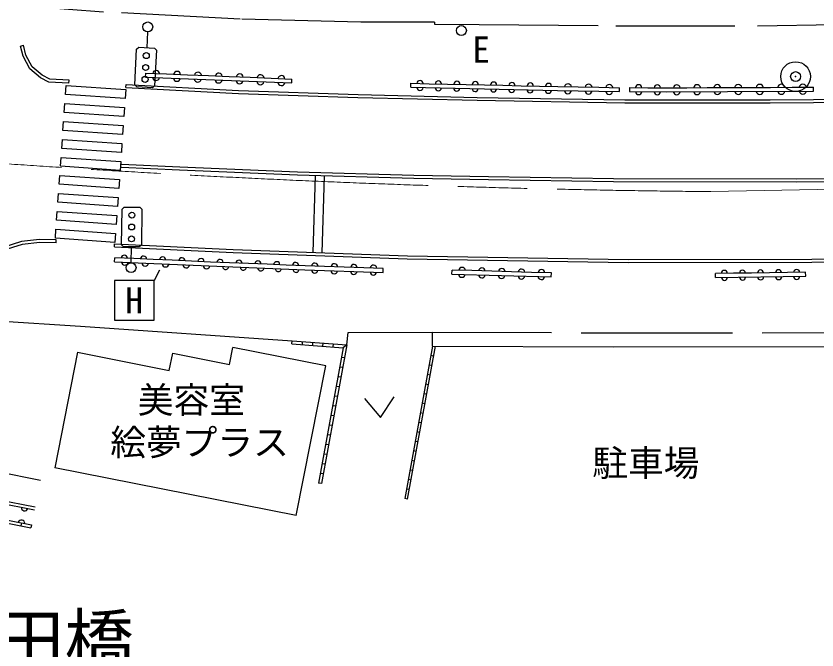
# Model space of a CAD drawing. Units: millimetres, scale not verified. Extents: x 40000 to 680000, y 20000 to 380000.
# Drawn here: x 127681 to 168052, y 261740 to 293710 of the extents above; entities that cross this region are included whole.
import ezdxf
from ezdxf.enums import TextEntityAlignment as Align

# ---------------------------------------------------------------- set-up
doc = ezdxf.new("R2010")
doc.units = ezdxf.units.MM
doc.header["$LTSCALE"] = 1000
doc.header["$PDMODE"] = 32
doc.header["$PDSIZE"] = 500
doc.linetypes.add('CHAIN', pattern=[18.5, 12, -1.5, 3.5, -1.5])
doc.linetypes.add('DASHED', pattern=[7.5, 6, -1.5])
for name, color, linetype, lineweight in [('M-BGD', 7, 'Continuous', 25), ('M-BGD-EXST', 7, 'Continuous', 25), ('M-BMK', 2, 'CHAIN', 13), ('M-BMK-SRVR', 3, 'Continuous', 25), ('M-STR-HTXT', 7, 'Continuous', 13), ('M-STR-STRC', 7, 'Continuous', 25)]:
    doc.layers.add(name, color=color, linetype=linetype, lineweight=lineweight)
doc.layers.add('M-BMK-HTXT', color=7, linetype='Continuous')
doc.styles.add('ＭＳ ゴシック', font='')
doc.styles.get('ＭＳ ゴシック').set_extended_font_data('MS Gothic')

msp = doc.modelspace()

# ---------------------------------------------------------------- linework, layer by layer
at = {"layer": 'M-BGD', "linetype": 'DASHED'}
for q in [(145065, 293408), (148775, 293297)]:
    msp.add_line((148777, 293397), q, dxfattribs=at)
at = {"layer": 'M-BGD'}
for p, q in [((134210, 290633), (134219, 290833)), ((134219, 290833), (135271, 290790)), ((135271, 290790), (136324, 290747)), ((136324, 290747), (137377, 290704)), ((137377, 290704), (138429, 290661)), ((134210, 290633), (141579, 290333)), ((138429, 290661), (139482, 290618)), ((139482, 290618), (140535, 290576)), ((140535, 290576), (141588, 290533)), ((141579, 290333), (141588, 290533)), ((147577, 290117), (147581, 290317)), ((147581, 290317), (148509, 290298)), ((148509, 290298), (149436, 290279)), ((149436, 290279), (150364, 290261)), ((150364, 290261), (151292, 290242)), ((151292, 290242), (152214, 290219)), ((152214, 290219), (153137, 290196)), ((153137, 290196), (154059, 290173)), ((154059, 290173), (154982, 290150)), ((154982, 290150), (156023, 290132)), ((156023, 290132), (157064, 290114)), ((157064, 290114), (158105, 290096)), ((158101, 289896), (158105, 290096)), ((158595, 290098), (158594, 289898)), ((158595, 290098), (159533, 290094)), ((159533, 290094), (160471, 290090)), ((160471, 290090), (161494, 290094)), ((161494, 290094), (162517, 290099)), ((162517, 290099), (163541, 290103)), ((163541, 290103), (164625, 290108)), ((164625, 290108), (165710, 290113)), ((165710, 290113), (166795, 290118)), ((166795, 290118), (167879, 290122)), ((167880, 289922), (167879, 290122)), ((132648, 281319), (132657, 281519)), ((133624, 281476), (132657, 281519)), ((134591, 281433), (133624, 281476)), ((135558, 281391), (134591, 281433)), ((136525, 281348), (135558, 281391)), ((137491, 281305), (136525, 281348)), ((138444, 281267), (137491, 281305)), ((139396, 281229), (138444, 281267)), ((140348, 281191), (139396, 281229)), ((141300, 281153), (140348, 281191)), ((142252, 281115), (141300, 281153)), ((143237, 281082), (142252, 281115)), ((144221, 281049), (143237, 281082)), ((145206, 281016), (144221, 281049)), ((146191, 280983), (145206, 281016)), ((146184, 280783), (146191, 280983)), ((149655, 280697), (149661, 280897)), ((149655, 280697), (154657, 280555)), ((150661, 280869), (149661, 280897)), ((151662, 280841), (150661, 280869)), ((152662, 280812), (151662, 280841)), ((153662, 280784), (152662, 280812)), ((154663, 280755), (153662, 280784)), ((154657, 280555), (154663, 280755)), ((163842, 280736), (162933, 280724)), ((162936, 280524), (162933, 280724)), ((162936, 280524), (167482, 280585)), ((164751, 280749), (163842, 280736)), ((165661, 280761), (164751, 280749)), ((166570, 280773), (165661, 280761)), ((167479, 280785), (166570, 280773)), ((167482, 280585), (167479, 280785)), ((124550, 278492), (130935, 278065)), ((130935, 278065), (141594, 277332)), ((144350, 277120), (144415, 277756)), ((144415, 277756), (148672, 277767)), ((148669, 277067), (148672, 277767)), ((138441, 276135), (138610, 276989)), ((143293, 276062), (138610, 276989)), ((141582, 277182), (141594, 277332)), ((142112, 277292), (142100, 277143)), ((142630, 277252), (142618, 277103)), ((143148, 277213), (143136, 277063)), ((143666, 277173), (143655, 277023)), ((144350, 277120), (144173, 276983)), ((148669, 277067), (147272, 269371)), ((147420, 269344), (148821, 277067)), ((130783, 276752), (129630, 270928)), ((130783, 276752), (135407, 275837)), ((135407, 275837), (135578, 276701)), ((135578, 276701), (138441, 276135)), ((148729, 276559), (148582, 276586)), ((144232, 276469), (144084, 276496)), ((141800, 268519), (143293, 276062)), ((144143, 275982), (143996, 276008)), ((148642, 276078), (148494, 276105)), ((144055, 275494), (143907, 275521)), ((148555, 275597), (148407, 275624)), ((143966, 275007), (143819, 275033)), ((148467, 275116), (148320, 275143)), ((143878, 274519), (143730, 274546)), ((148380, 274635), (148232, 274662)), ((148293, 274154), (148145, 274181)), ((143789, 274032), (143642, 274058)), ((143701, 273544), (143553, 273571)), ((148205, 273673), (148058, 273700)), ((143612, 273057), (143465, 273083)), ((148118, 273192), (147970, 273219)), ((143524, 272569), (143376, 272596)), ((148031, 272711), (147883, 272738)), ((143435, 272082), (143288, 272108)), ((147943, 272230), (147796, 272257)), ((147856, 271749), (147709, 271776)), ((122757, 271537), (128913, 270303)), ((143347, 271594), (143199, 271621)), ((147769, 271268), (147621, 271295)), ((141800, 268519), (129630, 270928)), ((143258, 271107), (143111, 271133)), ((143170, 270619), (143022, 270646)), ((147682, 270787), (147534, 270814)), ((122625, 270160), (128643, 268953)), ((143082, 270132), (142934, 270158)), ((147594, 270306), (147447, 270333)), ((122595, 270013), (128613, 268806)), ((147507, 269825), (147359, 269852)), ((147420, 269344), (147272, 269371)), ((122367, 269114), (128431, 267898)), ((122397, 269261), (128461, 268045)), ((127955, 268147), (127926, 268000)), ((128461, 268045), (128431, 267898))]:
    msp.add_line(p, q, dxfattribs=at)
at = {"layer": 'M-BGD', "linetype": 'DASHED'}
for points in [[(145065, 293408), (138982, 293556), (132097, 293908), (128560, 294173)], [(148775, 293297), (151028, 293284), (157915, 293217), (165051, 293210), (170743, 293318)], [(148672, 277767), (157793, 277731), (169637, 277744), (181085, 277833), (192872, 277919), (206482, 278143), (216296, 278288)]]:
    msp.add_lwpolyline(points, dxfattribs=at)
at = {"layer": 'M-BGD'}
for points in [[(147577, 290117), (151287, 290042), (154978, 289950), (158101, 289896)], [(158594, 289898), (160471, 289890), (163542, 289903), (167880, 289922)], [(132648, 281319), (137800, 281093), (142245, 280915), (146184, 280783)], [(148669, 277067), (157792, 277031), (169640, 277044), (181091, 277133), (192880, 277219), (206493, 277443), (216308, 277588)], [(141582, 277182), (144173, 276983), (142934, 270158)], [(141594, 277332), (144350, 277120), (143082, 270132)]]:
    msp.add_lwpolyline(points, dxfattribs=at)
for centre, radius, start, end in [((134744, 290783), 178, 6.6602, 168.6806), ((135797, 290741), 178, 6.6593, 168.68), ((136849, 290698), 178, 6.6593, 168.6817), ((137902, 290655), 178, 6.6585, 168.6807), ((138955, 290612), 178, 6.6593, 168.68), ((140007, 290569), 178, 6.6612, 168.6798), ((141060, 290526), 178, 6.6585, 168.6807), ((134738, 290639), 178, 186.6612, 348.6798), ((135791, 290596), 178, 186.6593, 348.68), ((136843, 290553), 178, 186.6612, 348.6798), ((137896, 290511), 178, 186.6593, 348.6817), ((138949, 290468), 178, 186.6593, 348.68), ((140001, 290425), 178, 186.6593, 348.6817), ((141054, 290382), 178, 186.6595, 348.6799), ((148045, 290303), 155, 0.5988, 177.1015), ((148972, 290284), 155, 0.5997, 177.1005), ((149900, 290265), 155, 0.5988, 177.1015), ((150828, 290247), 155, 0.5988, 177.1015), ((151753, 290227), 154, 0.0065, 177.141), ((152675, 290204), 154, 0.0062, 177.1431), ((153598, 290181), 154, 0.0064, 177.143), ((154520, 290158), 154, 0.0062, 177.1431), ((155502, 290116), 175, 7.3208, 170.6868), ((156543, 290098), 175, 7.321, 170.685), ((167337, 290086), 184, 10.8841, 169.6197), ((148041, 290112), 155, 180.5909, 357.1083), ((148968, 290093), 155, 180.5927, 357.1083), ((149896, 290075), 155, 180.5898, 357.1092), ((150824, 290056), 155, 180.5927, 357.1083), ((151749, 290035), 154, 180.0085, 357.1397), ((152671, 290012), 154, 180.0113, 357.1388), ((153594, 289989), 154, 180.0105, 357.1376), ((154516, 289966), 154, 180.0086, 357.1395), ((155499, 289967), 175, 187.334, 350.6742), ((156540, 289949), 175, 187.3341, 350.6724), ((157581, 289931), 175, 187.3368, 350.6715), ((157584, 290080), 175, 7.3216, 170.6862), ((159064, 290090), 156, 2.0918, 177.3879), ((159064, 289902), 156, 182.1193, 357.3602), ((160002, 290085), 156, 2.0918, 177.3879), ((160002, 289898), 156, 182.1193, 357.3602), ((160983, 290070), 172, 7.5907, 172.92), ((160982, 289914), 172, 187.6084, 352.9024), ((162006, 290074), 172, 7.5907, 172.92), ((162006, 289918), 172, 187.6084, 352.9024), ((163029, 290079), 172, 7.5907, 172.92), ((163030, 289923), 172, 187.6093, 352.9016), ((164083, 290072), 184, 10.8866, 169.6189), ((164084, 289940), 184, 190.8841, 349.6197), ((165168, 290076), 184, 10.8868, 169.6171), ((165168, 289944), 184, 190.8859, 349.6179), ((166253, 290081), 184, 10.8868, 169.6171), ((166253, 289949), 184, 190.8859, 349.6179), ((167338, 289954), 184, 190.8849, 349.619), ((133140, 281486), 162, 1.628, 173.3073), ((134107, 281443), 162, 1.6271, 173.3083), ((135074, 281400), 162, 1.6261, 173.3092), ((136041, 281358), 162, 1.6261, 173.3092), ((137007, 281315), 162, 1.6269, 173.3085), ((137967, 281277), 159, 0.9742, 174.4395), ((138919, 281239), 159, 0.9761, 174.4376), ((133165, 281320), 174, 185.2684, 349.6976), ((134195, 281275), 174, 185.2676, 349.6966), ((135225, 281229), 174, 185.2678, 349.6964), ((136256, 281184), 174, 185.2686, 349.6957), ((137286, 281139), 174, 185.2674, 349.6984), ((138245, 281073), 148, 177.0374, 358.3769), ((139134, 281037), 148, 177.0375, 358.3749), ((139871, 281201), 159, 0.9742, 174.4395), ((140022, 281002), 148, 177.0372, 358.3771), ((140823, 281163), 159, 0.9761, 174.4376), ((141776, 281125), 159, 0.9744, 174.4376), ((142744, 281083), 165, 3.2634, 172.9093), ((143728, 281050), 165, 3.2651, 172.9075), ((144713, 281017), 165, 3.2634, 172.9093), ((145698, 280984), 165, 3.2632, 172.9094), ((150161, 280865), 168, 4.4375, 172.3069), ((151161, 280837), 168, 4.4377, 172.305), ((140911, 280966), 148, 177.0374, 358.3769), ((141800, 280931), 148, 177.0375, 358.3749), ((142738, 280913), 165, 183.273, 352.8981), ((143722, 280880), 165, 183.2739, 352.8988), ((144707, 280847), 165, 183.2728, 352.9), ((145692, 280814), 165, 183.2739, 352.8988), ((150156, 280701), 168, 184.4377, 352.305), ((151156, 280673), 168, 184.4367, 352.3059), ((152157, 280644), 168, 184.4365, 352.3078), ((152161, 280809), 168, 4.4375, 172.3069), ((153157, 280616), 168, 184.4375, 352.3052), ((153162, 280780), 168, 4.4393, 172.3052), ((154162, 280752), 168, 4.4367, 172.3059), ((163388, 280729), 152, 1.3544, 180.1789), ((164297, 280741), 152, 1.3534, 180.1799), ((165206, 280753), 152, 1.3516, 180.1798), ((166115, 280765), 152, 1.3544, 180.1789), ((167024, 280777), 152, 1.3544, 180.1789), ((167027, 280581), 152, 181.3514, 0.1818), ((154157, 280587), 168, 184.4375, 352.3069), ((163390, 280532), 152, 181.3534, 0.1799), ((164300, 280544), 152, 181.3544, 0.1789), ((165209, 280556), 152, 181.3544, 0.1789), ((166118, 280568), 152, 181.3534, 0.1799), ((128116, 268928), 172, 175.9798, 341.3443), ((127951, 268124), 173, 356.4098, 160.9151)]:
    msp.add_arc(centre, radius, start, end, dxfattribs=at)
at = {"layer": 'M-BGD-EXST'}
for p, q in [((134308, 292910), (134267, 292111)), ((133669, 290240), (133762, 292038)), ((133762, 292038), (133867, 292132)), ((133867, 292132), (134666, 292091)), ((134666, 292091), (134761, 291986)), ((134761, 291986), (134668, 290188)), ((133764, 290136), (133669, 290240)), ((134563, 290094), (133764, 290136)), ((134668, 290188), (134563, 290094)), ((132998, 282177), (133023, 283977)), ((133023, 283977), (133125, 284074)), ((133125, 284074), (133925, 284063)), ((133925, 284063), (134023, 283962)), ((134023, 283962), (133998, 282162)), ((133096, 282075), (132998, 282177)), ((133896, 282064), (133096, 282075)), ((133485, 281270), (133496, 282070)), ((133998, 282162), (133896, 282064)), ((134914, 280897), (134641, 280371)), ((145244, 274425), (146051, 273471)), ((146051, 273471), (146742, 274513))]:
    msp.add_line(p, q, dxfattribs=at)
msp.add_lwpolyline([(132641, 278371), (134641, 278371), (134641, 280371), (132641, 280371)], close=True, dxfattribs=at)
for centre, radius in [((134321, 293160), 250), ((150129, 292976), 250), ((134246, 291712), 150), ((134215, 291113), 150), ((134184, 290514), 150), ((133519, 283669), 150), ((133511, 283070), 150), ((133502, 282470), 150), ((133481, 281020), 250)]:
    msp.add_circle(centre, radius, dxfattribs=at)
at = {"layer": 'M-BMK'}
msp.add_line((162710, 284854), (179752, 285170), dxfattribs=at)
msp.add_arc((168452, 879738), 594912, 261.57249, 269.44694, dxfattribs=at)
at = {"layer": 'M-BMK-SRVR'}
msp.add_circle((166975, 290655), 750, dxfattribs=at)
msp.add_point((166975, 290655), dxfattribs=at)
at = {"layer": 'M-STR-STRC'}
for p, q in [((127908, 292197), (128053, 292234)), ((130348, 290327), (130356, 290477)), ((130177, 289756), (130208, 290205)), ((130208, 290205), (133214, 289998)), ((133214, 289998), (133182, 289549)), ((133218, 290111), (133226, 290261)), ((133182, 289549), (130177, 289756)), ((130113, 288850), (130144, 289298)), ((130144, 289298), (133150, 289091)), ((133150, 289091), (133118, 288643)), ((133118, 288643), (130113, 288850)), ((130049, 287943), (130080, 288392)), ((130080, 288392), (133086, 288185)), ((133054, 287736), (130049, 287943)), ((133086, 288185), (133054, 287736)), ((129984, 287036), (130016, 287485)), ((130016, 287485), (133022, 287278)), ((133022, 287278), (132990, 286830)), ((132990, 286830), (129984, 287036)), ((129920, 286130), (129952, 286579)), ((129952, 286579), (132958, 286372)), ((132958, 286372), (132926, 285923)), ((132926, 285923), (129920, 286130)), ((129856, 285223), (129888, 285672)), ((129888, 285672), (132894, 285465)), ((132894, 285465), (132862, 285016)), ((142661, 281784), (142780, 285651)), ((143111, 281770), (143230, 285637)), ((132862, 285016), (129856, 285223)), ((129792, 284317), (129824, 284766)), ((129824, 284766), (132829, 284559)), ((132798, 284110), (129792, 284317)), ((132829, 284559), (132798, 284110)), ((129728, 283410), (129760, 283859)), ((129760, 283859), (132765, 283652)), ((132734, 283203), (129728, 283410)), ((132765, 283652), (132734, 283203)), ((129664, 282504), (129696, 282953)), ((129696, 282953), (132701, 282746)), ((132701, 282746), (132669, 282297)), ((132669, 282297), (129664, 282504)), ((129701, 282267), (129706, 282417)), ((132644, 282066), (132651, 282216))]:
    msp.add_line(p, q, dxfattribs=at)
for points in [[(130348, 290327), (129342, 290381), (128923, 290599), (128384, 291047), (128040, 291679), (127908, 292197)], [(130356, 290477), (129382, 290529), (129007, 290724), (128502, 291144), (128181, 291735), (128053, 292234)], [(133218, 290111), (138889, 289804), (144916, 289595), (150929, 289458), (158371, 289339), (165691, 289330), (174424, 289399)], [(133226, 290261), (138896, 289954), (144920, 289745), (150932, 289608), (158373, 289489), (165690, 289480), (174422, 289549)], [(180689, 285485), (167039, 285335), (157802, 285342), (151499, 285446), (147736, 285516), (141866, 285688), (135926, 285931), (132993, 286075)], [(180687, 285635), (167038, 285485), (157804, 285492), (151502, 285596), (147739, 285666), (141871, 285838), (135933, 286080), (133000, 286225)], [(132651, 282216), (138634, 281933), (147407, 281620), (158541, 281437), (167791, 281445), (177017, 281550), (190812, 281766), (204609, 281984), (227032, 282353), (256270, 282821), (276348, 283145)], [(132644, 282066), (138628, 281784), (147403, 281470), (158540, 281287), (167792, 281295), (177019, 281400), (190815, 281616), (204611, 281834), (227035, 282203), (256273, 282671), (276350, 282995)], [(129706, 282417), (128870, 282440), (127962, 282337), (126960, 282027), (125961, 281522), (125316, 281075), (124842, 280519)], [(129701, 282267), (128876, 282290), (127993, 282190), (127016, 281887), (126038, 281393), (125417, 280963), (124957, 280422)]]:
    msp.add_lwpolyline(points, dxfattribs=at)

# ---------------------------------------------------------------- texts
at = {"layer": 'M-BGD-EXST', "style": 'ＭＳ ゴシック'}
for s, p in [('E', (151121, 292017)), ('H', (133641, 279371))]:
    msp.add_text(s, height=1320, dxfattribs=at).set_placement(p, align=Align.MIDDLE_CENTER)
at = {"layer": 'M-BMK-HTXT', "style": 'ＭＳ ゴシック'}
for s, p in [('美容室', (136518, 274351)), ('絵夢プラス', (136931, 272213)), ('駐車場', (159426, 271169))]:
    msp.add_text(s, height=1320, dxfattribs=at).set_placement(p, align=Align.MIDDLE_CENTER)
at = {"layer": 'M-STR-HTXT', "style": 'ＭＳ ゴシック'}
msp.add_text('橋名\u3000\u3000\u3000新田橋', height=2566, dxfattribs=at).set_placement((105623, 263494), align=Align.TOP_LEFT)

doc.saveas('drawing.dxf')
